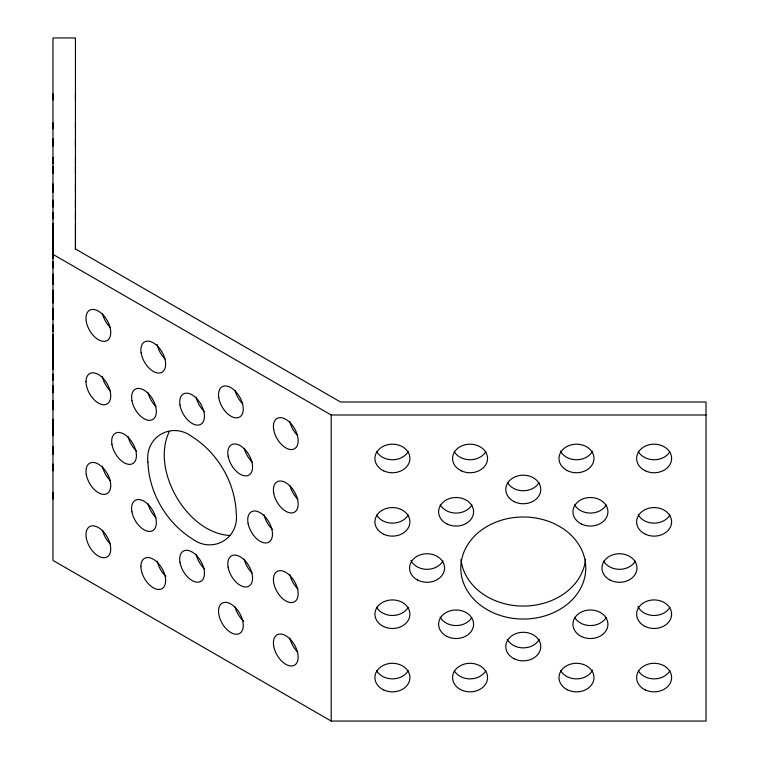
<?xml version="1.0" encoding="UTF-8"?>
<svg xmlns="http://www.w3.org/2000/svg" width="759" height="759" viewBox="0 0 759 759"><rect width="100%" height="100%" fill="white"/><g stroke="black" fill="none" stroke-linecap="round" stroke-linejoin="round"><path stroke-width="1.14" d="M52.969 499.09L52.969 492.468M52.969 470.732L52.969 464.11M52.969 454.233L52.969 446.548M52.969 435.704L52.969 419.329M52.969 409.661L52.969 400.724M52.969 392.716L52.969 385.733M52.969 380.202L52.969 374.026M52.969 369.529L52.969 334.548M52.969 331.446L52.969 324.861M52.969 319.539L52.969 308.372M52.969 303.05L52.969 290.175M52.969 284.54L52.969 274.018M52.969 267.889L52.969 261.542M52.969 258.439L52.969 223.459M52.969 218.962L52.969 212.52M52.969 207.074L52.969 200.186M52.969 192.179L52.969 183.982M52.969 173.631L52.969 166.306M52.969 163.726L52.969 157.379M52.969 146.107L52.969 138.793M52.969 128.869L52.969 122.873M52.969 99.903L52.969 93.907M75.454 249.379L75.454 223.459M75.454 218.962L75.454 212.52M75.454 207.074L75.454 200.186M75.454 192.179L75.454 183.982M75.454 173.631L75.454 166.306M75.454 163.726L75.454 157.379M75.454 146.107L75.454 138.793M75.454 128.869L75.454 122.873M75.454 99.903L75.454 93.907M169.323 431.52C150.481 469.887 187.112 533.406 230.043 535.474M52.969 254.36L331.19 414.993L706.031 414.993M75.454 249.569L75.454 37.95L52.969 37.95L52.969 560.417L331.19 721.05L706.031 721.05L706.031 402.004L340.506 402.004L75.454 248.98M331.19 414.993L331.19 721.05M408.247 451.558A17.495 14.279 0 0 1 392.422 459.764A17.495 14.279 0 0 1 376.597 451.558M669.884 451.662A17.495 14.279 0 0 1 653.973 459.755A17.495 14.279 0 0 1 638.234 451.453M606.27 617.361A17.495 14.279 0 0 1 590.436 625.558A17.495 14.279 0 0 1 574.61 617.361M606.27 504.877A17.495 14.279 0 0 1 590.436 513.075A17.495 14.279 0 0 1 574.61 504.877M538.985 482.752A17.495 14.279 0 0 1 523.017 490.76A17.495 14.279 0 0 1 507.335 482.373M471.87 504.972A17.495 14.279 0 0 1 455.969 513.075A17.495 14.279 0 0 1 440.22 504.782M635.321 561.1A17.495 14.279 0 0 1 619.505 569.316A17.495 14.279 0 0 1 603.661 561.138M539.326 639.249A17.495 14.279 0 0 1 523.283 647.873A17.495 14.279 0 0 1 507.221 639.277M408.247 670.681A17.495 14.279 0 0 1 392.422 678.878A17.495 14.279 0 0 1 376.597 670.681M443.019 560.882A17.495 14.279 0 0 1 426.824 569.316A17.495 14.279 0 0 1 410.913 560.531M471.766 617.636A17.495 14.279 0 0 1 455.723 625.558A17.495 14.279 0 0 1 440.116 617.076M669.95 670.681A17.495 14.279 0 0 1 654.116 678.878A17.495 14.279 0 0 1 638.291 670.681M585.559 559.203A62.494 51.033 0 0 1 523.397 606.071A62.494 51.033 0 0 1 461.007 559.411M408.247 514.944A17.495 14.279 0 0 1 392.422 523.15A17.495 14.279 0 0 1 376.597 514.944M669.941 607.304A17.495 14.279 0 0 1 653.556 615.483A17.495 14.279 0 0 1 637.854 606.46M669.95 514.944A17.495 14.279 0 0 1 654.116 523.15A17.495 14.279 0 0 1 638.291 514.944M592.504 451.216A17.495 14.279 0 0 1 576.404 459.755A17.495 14.279 0 0 1 560.398 451.083M485.883 451.558A17.495 14.279 0 0 1 470.058 459.755A17.495 14.279 0 0 1 454.224 451.558M592.608 670.14A17.495 14.279 0 0 1 576.66 678.878A17.495 14.279 0 0 1 560.503 670.396M485.912 670.624A17.495 14.279 0 0 1 470.125 678.878A17.495 14.279 0 0 1 454.252 670.728M408.219 607.342A17.495 14.279 0 0 1 392.356 615.492A17.495 14.279 0 0 1 376.568 607.238M156.06 517.676A17.495 10.095 60 0 1 148.119 503.919M110.453 544.004A17.495 10.095 60 0 1 102.512 530.247M110.34 327.48A17.495 10.095 60 0 1 102.474 313.685M204.579 411.729A17.495 10.095 60 0 1 196.116 397.156M297.556 435.486A17.495 10.095 60 0 1 289.834 421.615M252.263 462.127A17.495 10.095 60 0 1 244.322 448.37M156.012 406.539A17.495 10.095 60 0 1 148.1 392.773M136.582 451.045A17.495 10.095 60 0 1 128.1 436.472M204.683 568.937A17.495 10.095 60 0 1 196.154 554.402M252.064 573.026A17.495 10.095 60 0 1 244.256 559.193M297.642 651.99A17.495 10.095 60 0 1 289.853 638.148M272.405 529.384A17.495 10.095 60 0 1 264.094 514.725M165.965 576.271A17.495 10.095 60 0 1 157.217 561.119M243.601 621.09A17.495 10.095 60 0 1 235.081 606.963M297.898 588.851A17.495 10.095 60 0 1 289.796 574.478M110.416 480.589A17.495 10.095 60 0 1 102.361 466.197M110.302 390.828A17.495 10.095 60 0 1 102.323 376.398M165.083 359.035A17.495 10.095 60 0 1 157.189 344.558M297.803 499.118A17.495 10.095 60 0 1 290.014 485.751M242.747 403.873A17.495 10.095 60 0 1 235.062 390.449M147.91 462.07C148.963 492.534 166.183 522.401 191.97 538.653C212.311 554.127 239.37 538.795 236.258 513.34C235.205 482.876 217.975 453.009 192.198 436.767C171.857 421.283 144.789 436.624 147.91 462.07M609.819 579.933A17.495 14.279 0 0 0 636.943 568.899A17.495 14.279 0 0 0 611.678 555.237A17.495 14.279 0 0 0 609.819 579.933M581.698 636.63A17.495 14.279 0 0 0 607.931 624.259A17.495 14.279 0 0 0 581.698 611.896A17.495 14.279 0 0 0 581.698 636.63M514.061 658.717A17.495 14.279 0 0 0 540.759 647.01A17.495 14.279 0 0 0 514.991 633.993A17.495 14.279 0 0 0 514.061 658.717M447.032 636.469A17.495 14.279 0 0 0 473.588 624.572A17.495 14.279 0 0 0 447.687 611.745A17.495 14.279 0 0 0 447.032 636.469M383.674 689.95A17.495 14.279 0 0 0 409.917 677.578A17.495 14.279 0 0 0 383.674 665.216A17.495 14.279 0 0 0 383.674 689.95M417.649 580.056A17.495 14.279 0 0 0 444.537 568.662A17.495 14.279 0 0 0 419.006 555.341A17.495 14.279 0 0 0 417.649 580.056M447.241 524.099A17.495 14.279 0 0 0 473.597 511.889A17.495 14.279 0 0 0 447.468 499.356A17.495 14.279 0 0 0 447.241 524.099M514.308 501.727A17.495 14.279 0 0 0 540.759 489.678A17.495 14.279 0 0 0 514.744 476.994A17.495 14.279 0 0 0 514.308 501.727M581.698 524.146A17.495 14.279 0 0 0 607.931 511.784A17.495 14.279 0 0 0 581.698 499.413A17.495 14.279 0 0 0 581.698 524.146M383.674 470.827A17.495 14.279 0 0 0 409.917 458.464A17.495 14.279 0 0 0 383.674 446.093A17.495 14.279 0 0 0 383.674 470.827M645.254 470.77A17.495 14.279 0 0 0 671.611 458.578A17.495 14.279 0 0 0 645.492 446.036A17.495 14.279 0 0 0 645.254 470.77M645.368 689.95A17.495 14.279 0 0 0 671.611 677.578A17.495 14.279 0 0 0 645.368 665.216A17.495 14.279 0 0 0 645.368 689.95M488.796 610.587A62.494 51.033 0 0 0 585.654 571.119A62.494 51.033 0 0 0 495.361 522.363A62.494 51.033 0 0 0 488.796 610.587M567.419 689.798A17.495 14.279 0 0 0 593.974 677.891A17.495 14.279 0 0 0 568.064 665.064A17.495 14.279 0 0 0 567.419 689.798M460.428 689.504A17.495 14.279 0 0 0 487.515 678.423A17.495 14.279 0 0 0 462.212 664.818A17.495 14.279 0 0 0 460.428 689.504M383.618 626.536A17.495 14.279 0 0 0 409.917 614.249A17.495 14.279 0 0 0 383.741 601.802A17.495 14.279 0 0 0 383.618 626.536M383.674 534.213A17.495 14.279 0 0 0 409.917 521.85A17.495 14.279 0 0 0 383.674 509.479A17.495 14.279 0 0 0 383.674 534.213M461.311 470.827A17.495 14.279 0 0 0 487.544 458.464A17.495 14.279 0 0 0 461.311 446.093A17.495 14.279 0 0 0 461.311 470.827M567.201 470.561A17.495 14.279 0 0 0 593.965 458.977A17.495 14.279 0 0 0 568.292 445.846A17.495 14.279 0 0 0 567.201 470.561M645.368 534.213A17.495 14.279 0 0 0 671.611 521.85A17.495 14.279 0 0 0 645.368 509.479A17.495 14.279 0 0 0 645.368 534.213M645.359 626.554A17.495 14.279 0 0 0 671.611 614.211A17.495 14.279 0 0 0 645.387 601.821A17.495 14.279 0 0 0 645.359 626.554M86.327 538.122A17.495 10.095 60 0 0 106.839 557.106A17.495 10.095 60 0 0 101.943 530.199A17.495 10.095 60 0 0 86.327 538.122M273.695 646.023A17.495 10.095 60 0 0 294.075 665.406A17.495 10.095 60 0 0 289.596 638.623A17.495 10.095 60 0 0 273.695 646.023M228.098 567.068A17.495 10.095 60 0 0 248.497 586.403A17.495 10.095 60 0 0 243.962 559.611A17.495 10.095 60 0 0 228.098 567.068M179.987 562.277A17.495 10.095 60 0 0 200.376 581.641A17.495 10.095 60 0 0 195.879 554.857A17.495 10.095 60 0 0 179.987 562.277M131.933 511.784A17.495 10.095 60 0 0 152.445 530.778A17.495 10.095 60 0 0 147.55 503.872A17.495 10.095 60 0 0 131.933 511.784M111.943 444.357A17.495 10.095 60 0 0 132.294 463.834A17.495 10.095 60 0 0 127.92 437.099A17.495 10.095 60 0 0 111.943 444.357M248.117 523.577A17.495 10.095 60 0 0 268.743 542.201A17.495 10.095 60 0 0 263.468 515.171A17.495 10.095 60 0 0 248.117 523.577M228.146 456.244A17.495 10.095 60 0 0 248.648 475.229A17.495 10.095 60 0 0 243.762 448.322A17.495 10.095 60 0 0 228.146 456.244M179.968 405.031A17.495 10.095 60 0 0 200.291 424.575A17.495 10.095 60 0 0 195.983 397.849A17.495 10.095 60 0 0 179.968 405.031M131.924 400.638A17.495 10.095 60 0 0 152.407 419.699A17.495 10.095 60 0 0 147.597 392.82A17.495 10.095 60 0 0 131.924 400.638M86.298 321.55A17.495 10.095 60 0 0 106.753 340.744A17.495 10.095 60 0 0 102.057 313.894A17.495 10.095 60 0 0 86.298 321.55M273.676 429.49A17.495 10.095 60 0 0 294.008 449.024A17.495 10.095 60 0 0 289.682 422.298A17.495 10.095 60 0 0 273.676 429.49M273.676 492.885A17.495 10.095 60 0 0 294.018 512.401A17.495 10.095 60 0 0 289.682 485.675A17.495 10.095 60 0 0 273.676 492.885M273.42 579.705A17.495 10.095 60 0 0 292.139 602.551A17.495 10.095 60 0 0 291.817 577.627A17.495 10.095 60 0 0 273.42 579.705M218.526 611.185A17.495 10.095 60 0 0 237.083 634.258A17.495 10.095 60 0 0 237.083 609.524A17.495 10.095 60 0 0 218.526 611.185M218.753 397.583A17.495 10.095 60 0 0 238.99 417.384A17.495 10.095 60 0 0 234.948 390.762A17.495 10.095 60 0 0 218.753 397.583M141.108 352.726A17.495 10.095 60 0 0 161.335 372.574A17.495 10.095 60 0 0 157.35 345.962A17.495 10.095 60 0 0 141.108 352.726M86.004 381.644A17.495 10.095 60 0 0 104.552 404.718A17.495 10.095 60 0 0 104.552 379.984A17.495 10.095 60 0 0 86.004 381.644M86.26 474.366A17.495 10.095 60 0 0 106.621 493.824A17.495 10.095 60 0 0 102.228 467.079A17.495 10.095 60 0 0 86.26 474.366M140.899 566.366A17.495 10.095 60 0 0 159.447 589.439A17.495 10.095 60 0 0 159.447 564.705A17.495 10.095 60 0 0 140.899 566.366"/></g></svg>
